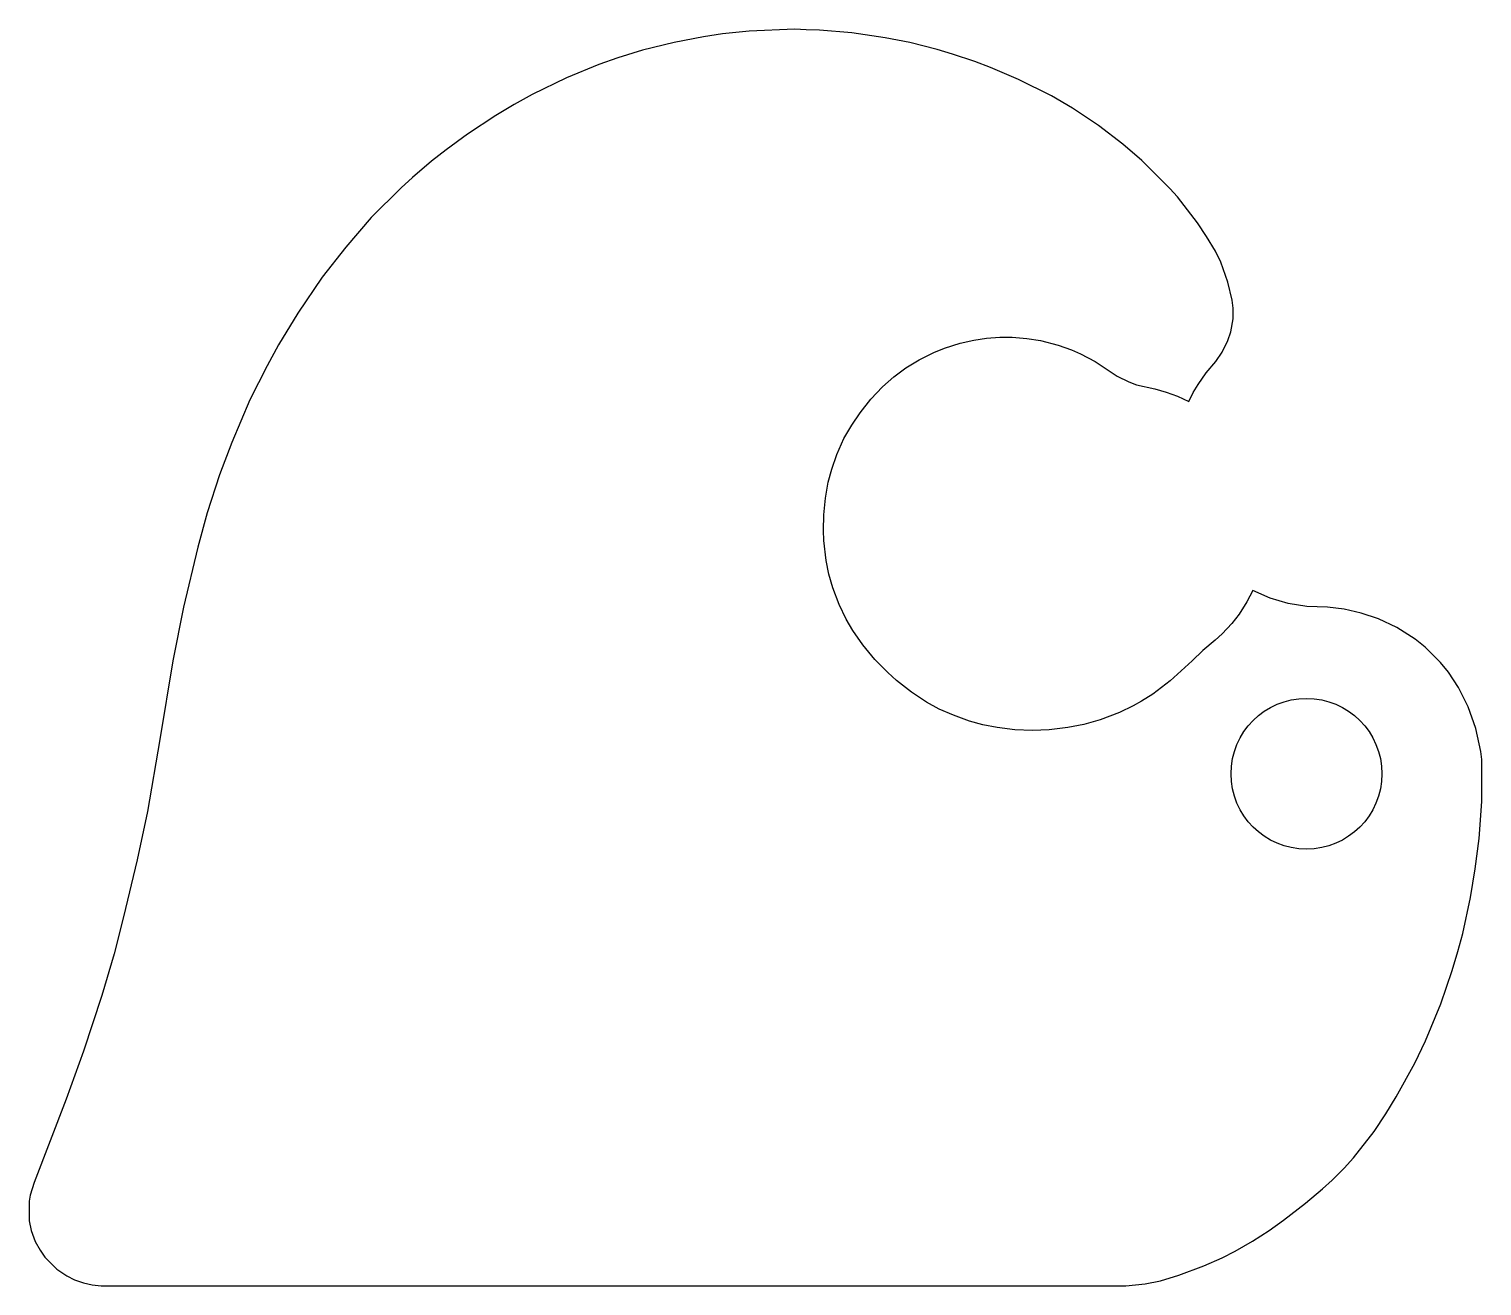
# Model space of a CAD drawing. Header units: millimetres. Extents: x 0 to 46.2, y 0 to 40.
import ezdxf

# ---------------------------------------------------------------- set-up
doc = ezdxf.new("R2010")
doc.units = ezdxf.units.MM
doc.layers.add('CUT_OUTER', color=7, linetype='Continuous')
doc.layers.add('DRILL', color=3, linetype='Continuous')

msp = doc.modelspace()

# ---------------------------------------------------------------- linework, layer by layer
at = {"layer": 'CUT_OUTER'}
msp.add_lwpolyline([(0.009, 2.697), (0.002, 2.077), (0.072, 1.761), (0.197, 1.418), (0.352, 1.138), (0.504, 0.915), (0.888, 0.532), (1.2, 0.32), (1.451, 0.195), (1.731, 0.102), (2.008, 0.033), (2.295, 0), (34.905, 0), (35.519, 0.063), (36.009, 0.161), (36.588, 0.344), (37.387, 0.64), (37.966, 0.897), (38.377, 1.102), (38.936, 1.426), (39.467, 1.768), (39.916, 2.09), (40.614, 2.636), (41.158, 3.09), (41.463, 3.363), (41.844, 3.745), (42.146, 4.077), (42.799, 4.915), (43.171, 5.474), (43.504, 6.017), (44.099, 7.09), (44.441, 7.803), (44.924, 8.981), (45.287, 10.039), (45.469, 10.643), (45.62, 11.218), (45.868, 12.366), (46.019, 13.27), (46.141, 14.241), (46.233, 15.421), (46.231, 16.75), (46.2, 17.005), (46.039, 17.738), (45.797, 18.435), (45.49, 19.05), (45.167, 19.531), (44.918, 19.842), (44.427, 20.333), (44.104, 20.587), (43.524, 20.953), (42.945, 21.227), (42.392, 21.411), (41.844, 21.54), (41.322, 21.602), (40.661, 21.623), (40.066, 21.72), (39.489, 21.893), (38.945, 22.137), (38.756, 21.767), (38.511, 21.383), (38.279, 21.084), (37.97, 20.751), (37.746, 20.547), (37.351, 20.228), (37.009, 19.89), (36.312, 19.259), (35.759, 18.838), (35.404, 18.61), (35.138, 18.46), (34.701, 18.251), (34.089, 18.015), (33.57, 17.871), (33.054, 17.772), (32.462, 17.7), (31.928, 17.68), (31.367, 17.701), (30.808, 17.768), (30.35, 17.862), (29.929, 17.978), (29.415, 18.16), (28.967, 18.361), (28.562, 18.582), (28.079, 18.895), (27.604, 19.273), (27.326, 19.521), (26.914, 19.94), (26.534, 20.406), (26.215, 20.857), (26.003, 21.215), (25.779, 21.682), (25.578, 22.218), (25.454, 22.652), (25.366, 23.091), (25.294, 23.722), (25.277, 24.04), (25.288, 24.535), (25.343, 25.072), (25.432, 25.58), (25.542, 25.995), (25.704, 26.462), (25.932, 26.967), (26.178, 27.394), (26.443, 27.787), (26.788, 28.221), (27.158, 28.615), (27.519, 28.932), (27.906, 29.219), (28.325, 29.477), (28.788, 29.708), (29.127, 29.842), (29.628, 30.003), (30.065, 30.102), (30.467, 30.159), (30.893, 30.194), (31.282, 30.195), (31.756, 30.155), (32.186, 30.089), (32.753, 29.938), (33.168, 29.791), (33.461, 29.665), (33.927, 29.416), (34.624, 28.954), (34.992, 28.771), (35.244, 28.677), (35.826, 28.55), (36.19, 28.446), (36.545, 28.313), (36.902, 28.143), (37.046, 28.432), (37.199, 28.692), (37.459, 29.062), (37.761, 29.416), (37.966, 29.718), (38.148, 30.084), (38.243, 30.368), (38.313, 30.776), (38.312, 31.113), (38.281, 31.368), (38.152, 31.946), (37.928, 32.578), (37.753, 32.929), (37.47, 33.397), (37.178, 33.836), (36.545, 34.658), (36.303, 34.931), (35.414, 35.82), (34.805, 36.338), (34.029, 36.929), (33.201, 37.48), (32.534, 37.875), (31.487, 38.397), (30.6, 38.781), (30.094, 38.97), (29.389, 39.205), (28.895, 39.35), (28.028, 39.568), (27.245, 39.725), (26.182, 39.877), (25.155, 39.968), (24.728, 39.972), (24.366, 40), (22.917, 39.938), (22.071, 39.848), (21.462, 39.756), (20.526, 39.575), (19.526, 39.326), (18.739, 39.084), (18.136, 38.873), (17.107, 38.449), (16.007, 37.915), (15.442, 37.602), (14.858, 37.252), (13.951, 36.658), (13.27, 36.155), (12.811, 35.795), (12.206, 35.28), (11.844, 34.948), (10.893, 33.998), (10.077, 33.06), (9.334, 32.102), (8.555, 30.963), (7.938, 29.948), (7.575, 29.282), (7.031, 28.196), (6.451, 26.846), (6.065, 25.808), (5.672, 24.599), (5.371, 23.513), (4.916, 21.602), (4.581, 19.899), (4.168, 17.386), (3.766, 15.097), (3.445, 13.56), (3.012, 11.745), (2.705, 10.572), (2.314, 9.247), (1.733, 7.477), (1.18, 5.94), (0.164, 3.288), (0.041, 2.885)], close=True, dxfattribs=at)
at = {"layer": 'DRILL'}
msp.add_circle((40.65, 16.3), 2.4, dxfattribs=at)

doc.saveas('drawing.dxf')
